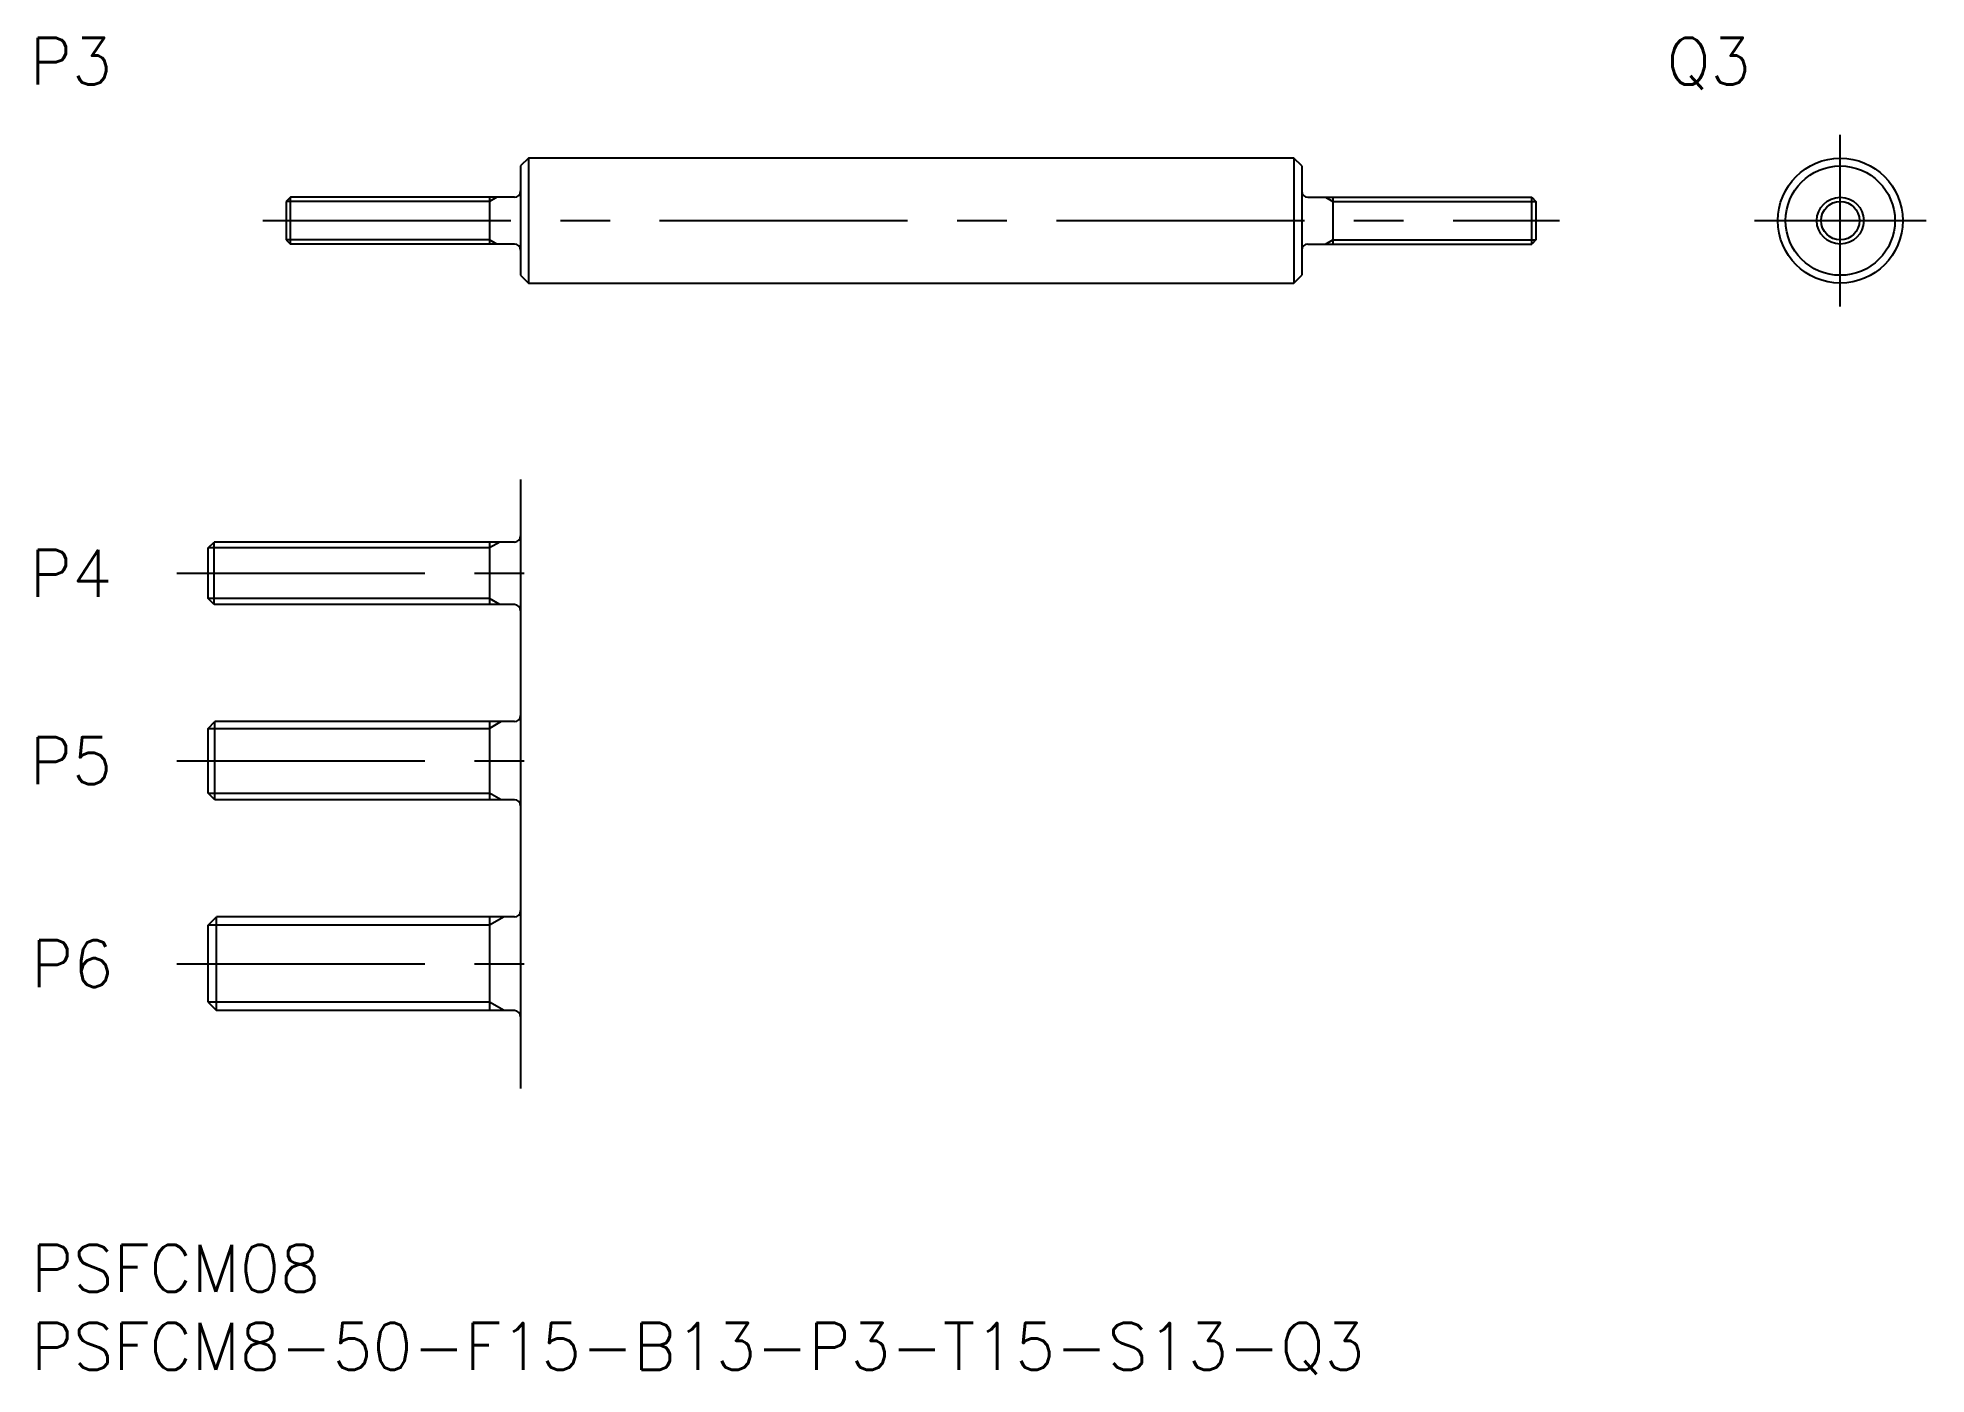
# Model space of a CAD drawing. Extents: x 0 to 121, y -8 to 77.
import ezdxf

# ---------------------------------------------------------------- set-up
doc = ezdxf.new("R2010")
doc.units = 0
doc.header["$LTSCALE"] = 0.5
doc.linetypes.add('CENTER', pattern=[50.8, 31.75, -6.35, 6.35, -6.35])
for name, color, linetype in [('MSM_CENTER', 1, 'CENTER'), ('MSM_CONTINUOUS', 7, 'CONTINUOUS'), ('MSM_NARROW', 5, 'CONTINUOUS'), ('MSM_PART_NUMBER', 7, 'CONTINUOUS')]:
    doc.layers.add(name, color=color, linetype=linetype)
doc.styles.get("Standard").update_dxf_attribs({"font": 'txt.shx', "height": 1, "bigfont": 'bigfont.shx'})

# ---------------------------------------------------------------- blocks, each defined once
blk = doc.blocks.new('*U26')
at = {"layer": 'MSM_PART_NUMBER'}
blk.add_text('PSFCM8-50-F15-B13-P3-T15-S13-Q3', height=3, dxfattribs=at).set_placement((0, -8))
blk = doc.blocks.new('*U27')
at = {"layer": 'MSM_PART_NUMBER'}
blk.add_text('PSFCM08', height=3, dxfattribs=at).set_placement((0, -3))
blk = doc.blocks.new('*U29')
at = {"layer": 'MSM_PART_NUMBER'}
blk.add_text('Q3', height=3, rotation=360, dxfattribs=at).set_placement((104.69, 74.29))
blk = doc.blocks.new('*U30')
at = {"layer": 'MSM_PART_NUMBER'}
blk.add_text('P4', height=3, dxfattribs=at).set_placement((-0.08, 41.5))
blk = doc.blocks.new('*U31')
at = {"layer": 'MSM_PART_NUMBER'}
blk.add_text('P5', height=3, dxfattribs=at).set_placement((-0.08, 29.5))
blk = doc.blocks.new('*U32')
at = {"layer": 'MSM_PART_NUMBER'}
blk.add_text('P6', height=3, dxfattribs=at).set_placement((0, 16.5))
blk = doc.blocks.new('*U33')
at = {"layer": 'MSM_PART_NUMBER'}
blk.add_text('P3', height=3, dxfattribs=at).set_placement((-0.08, 74.29))

msp = doc.modelspace()

# ---------------------------------------------------------------- linework, layer by layer
at = {"layer": 'MSM_CENTER'}
for p, q in [((115.82, 60.08), (115.82, 71.08)), ((14.84, 65.58), (97.84, 65.58)), ((110.32, 65.58), (121.32, 65.58)), ((9.34, 43), (33.34, 43)), ((9.34, 31), (33.34, 31)), ((9.34, 18), (33.34, 18))]:
    msp.add_line(p, q, dxfattribs=at)
at = {"layer": 'MSM_CONTINUOUS'}
for p, q in [((31.84, 69.58), (31.34, 69.08)), ((31.34, 69.08), (31.34, 62.08)), ((80.84, 69.58), (31.84, 69.58)), ((31.84, 69.58), (31.84, 61.58)), ((81.34, 69.08), (80.84, 69.58)), ((80.84, 69.58), (80.84, 61.58)), ((81.34, 69.08), (81.34, 62.08)), ((16.61, 67.08), (16.34, 66.81)), ((16.34, 66.81), (16.34, 64.35)), ((30.94, 67.08), (16.61, 67.08)), ((16.61, 64.08), (16.61, 67.08)), ((29.34, 67.08), (29.34, 64.08)), ((81.74, 67.08), (96.07, 67.08)), ((83.34, 67.08), (83.34, 64.08)), ((96.07, 64.08), (96.07, 67.08)), ((96.07, 67.08), (96.34, 66.81)), ((96.34, 66.81), (96.34, 64.35)), ((16.34, 64.35), (16.61, 64.08)), ((30.94, 64.08), (16.61, 64.08)), ((81.74, 64.08), (96.07, 64.08)), ((96.34, 64.35), (96.07, 64.08)), ((31.34, 62.08), (31.84, 61.58)), ((80.84, 61.58), (81.34, 62.08)), ((31.84, 61.58), (80.84, 61.58)), ((31.34, 49), (31.34, 10)), ((11.34, 44.62), (11.72, 45)), ((11.72, 41), (11.72, 45)), ((30.94, 45), (11.72, 45)), ((29.34, 45), (29.34, 41)), ((11.34, 41.38), (11.34, 44.62)), ((11.72, 41), (11.34, 41.38)), ((30.94, 41), (11.72, 41)), ((11.34, 33.07), (11.77, 33.5)), ((11.34, 28.93), (11.34, 33.07)), ((11.77, 28.5), (11.77, 33.5)), ((30.94, 33.5), (11.77, 33.5)), ((29.34, 33.5), (29.34, 28.5)), ((11.77, 28.5), (11.34, 28.93)), ((30.94, 28.5), (11.77, 28.5)), ((11.34, 20.46), (11.88, 21)), ((11.88, 15), (11.88, 21)), ((30.94, 21), (11.88, 21)), ((29.34, 21), (29.34, 15)), ((11.34, 15.54), (11.34, 20.46)), ((11.34, 15.54), (11.88, 15)), ((30.94, 15), (11.88, 15))]:
    msp.add_line(p, q, dxfattribs=at)
for radius in [4, 3.5, 1.5]:
    msp.add_circle((115.82, 65.58), radius, dxfattribs=at)
for centre, start, end in [((30.94, 67.48), 270, 0), ((81.74, 67.48), 180, 270), ((30.94, 63.68), 0, 90), ((81.74, 63.68), 90, 180), ((30.94, 45.4), 270, 0), ((30.94, 40.6), 0, 90), ((30.94, 33.9), 270, 0), ((30.94, 28.1), 0, 90), ((30.94, 21.4), 270, 0), ((30.94, 14.6), 0, 90)]:
    msp.add_arc(centre, 0.4, start, end, dxfattribs=at)
at = {"layer": 'MSM_NARROW'}
for p, q in [((29.34, 66.81), (16.34, 66.81)), ((29.81, 67.08), (29.34, 66.81)), ((82.87, 67.08), (83.34, 66.81)), ((83.34, 66.81), (96.34, 66.81)), ((29.34, 64.35), (16.34, 64.35)), ((29.81, 64.08), (29.34, 64.35)), ((82.87, 64.08), (83.34, 64.35)), ((83.34, 64.35), (96.34, 64.35)), ((30, 45), (29.34, 44.62)), ((29.34, 44.62), (11.34, 44.62)), ((29.34, 41.38), (11.34, 41.38)), ((30, 41), (29.34, 41.38)), ((11.34, 33.07), (29.34, 33.07)), ((30.09, 33.5), (29.34, 33.07)), ((11.34, 28.93), (29.34, 28.93)), ((30.09, 28.5), (29.34, 28.93)), ((30.28, 21), (29.34, 20.46)), ((29.34, 20.46), (11.34, 20.46)), ((29.34, 15.54), (11.34, 15.54)), ((30.28, 15), (29.34, 15.54))]:
    msp.add_line(p, q, dxfattribs=at)
msp.add_circle((115.82, 65.58), 1.23, dxfattribs=at)

# ---------------------------------------------------------------- block references
at = {"layer": 'MSM_CONTINUOUS'}
for name in ['*U33', '*U29', '*U30', '*U31', '*U32', '*U27', '*U26']:
    msp.add_blockref(name, (0, 0), dxfattribs=at)

doc.saveas('drawing.dxf')
